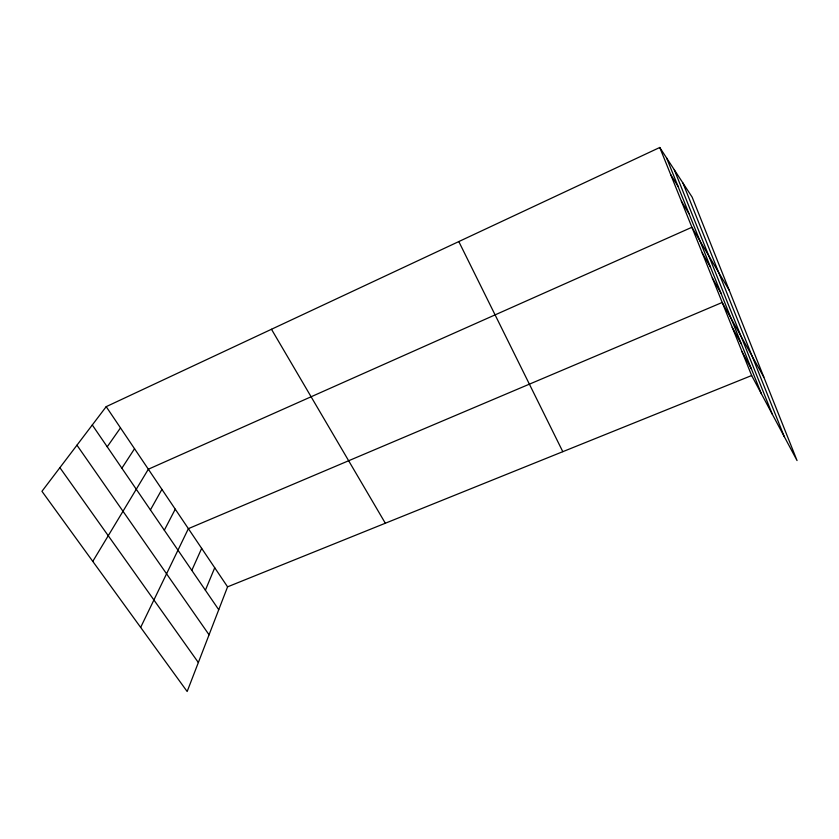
<?xml version="1.0" encoding="UTF-8"?>
<svg xmlns="http://www.w3.org/2000/svg" width="839" height="839" viewBox="0 0 839 839"><rect width="100%" height="100%" fill="white"/><g stroke="black" fill="none" stroke-linecap="round" stroke-linejoin="round"><path stroke-width="1.26" d="M751.65 375.536L227.579 586.839L187.16 691.514L41.95 491.308L106.196 406.653L659.758 147.486L692.144 197.144L797.05 460.569L751.65 375.536L659.758 147.486M205.387 590.226L214.732 567.772M191.806 570.373L201.664 548.381M140.658 627.394L188.376 528.654L722.201 302.47L763.815 377.11M164.318 530.217L175.257 509.179M150.422 509.913L161.917 489.368M92.772 561.385L148.346 469.221L691.902 227.275L729.238 290.304M121.875 468.214L134.544 448.729M107.214 446.799L120.491 427.88M59.894 467.669L198.35 662.537M76.957 445.184L209.058 634.798M92.29 424.985L218.738 609.722M106.196 406.653L227.579 586.839M670.686 174.617L677.933 186.164M681.404 201.203L689.008 213.714M271.479 329.276L385.332 523.232M702.201 252.822L710.486 267.148M712.301 277.887L720.9 293.052M732.206 327.304L741.414 344.074M742.022 351.656L751.513 369.191M458.807 241.569L562.801 451.676M666.627 158.015L761.403 393.806M674.283 169.761L772.205 414.026M682.925 183.007L784.276 436.647"/></g></svg>
